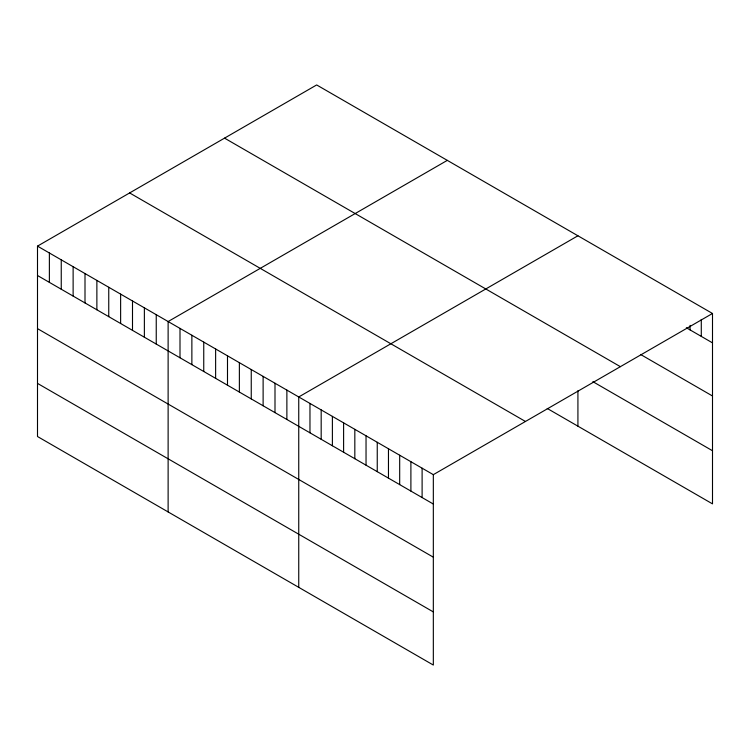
<?xml version="1.0" encoding="UTF-8"?>
<svg xmlns="http://www.w3.org/2000/svg" width="750" height="750" viewBox="0 0 750 750"><rect width="100%" height="100%" fill="white"/><g stroke="black" fill="none" stroke-linecap="round" stroke-linejoin="round"><path stroke-width="1.12" d="M37.5 246.131L433.331 474.656L433.331 665.053L37.5 436.519L37.5 246.131L316.669 84.947L712.5 313.481L712.5 503.869L547.238 408.459M447.3 160.369L168.122 321.544L168.122 511.931M577.922 235.781L298.744 396.956L298.744 587.353M433.331 474.656L712.5 313.481M686.334 327.75L712.5 342.863M640.538 354.441L712.5 395.991M224.55 138.141L620.372 366.666M592.875 381.666L712.5 450.741M129.628 192.938L525.45 421.472M37.5 275.512L433.331 504.037M37.5 328.641L433.331 557.175M37.5 383.391L433.331 611.916M701.287 319.434L701.287 336.384M690.066 325.387L690.066 329.906M577.922 390.75L577.922 426.169M422.109 468.188L422.109 497.559M410.897 461.709L410.897 491.091M399.684 455.231L399.684 484.612M388.463 448.762L388.463 478.134M377.25 442.284L377.25 471.666M366.038 435.806L366.038 465.188M354.825 429.337L354.825 458.709M343.603 422.859L343.603 452.241M332.391 416.381L332.391 445.763M321.178 409.913L321.178 439.284M309.966 403.434L309.966 432.816M286.875 390.103L286.875 419.484M274.997 383.25L274.997 412.622M263.119 376.388L263.119 405.769M251.25 369.534L251.25 398.916M239.372 362.681L239.372 392.062M227.494 355.828L227.494 385.2M215.625 348.966L215.625 378.347M203.747 342.113L203.747 371.494M191.869 335.259L191.869 364.631M180 328.397L180 357.778M156.244 314.691L156.244 344.072M144.375 307.828L144.375 337.209M132.497 300.975L132.497 330.356M120.628 294.122L120.628 323.503M108.75 287.269L108.75 316.641M96.872 280.406L96.872 309.788M85.003 273.553L85.003 302.934M73.125 266.7L73.125 296.072M61.247 259.838L61.247 289.219M49.378 252.984L49.378 282.366"/></g></svg>
